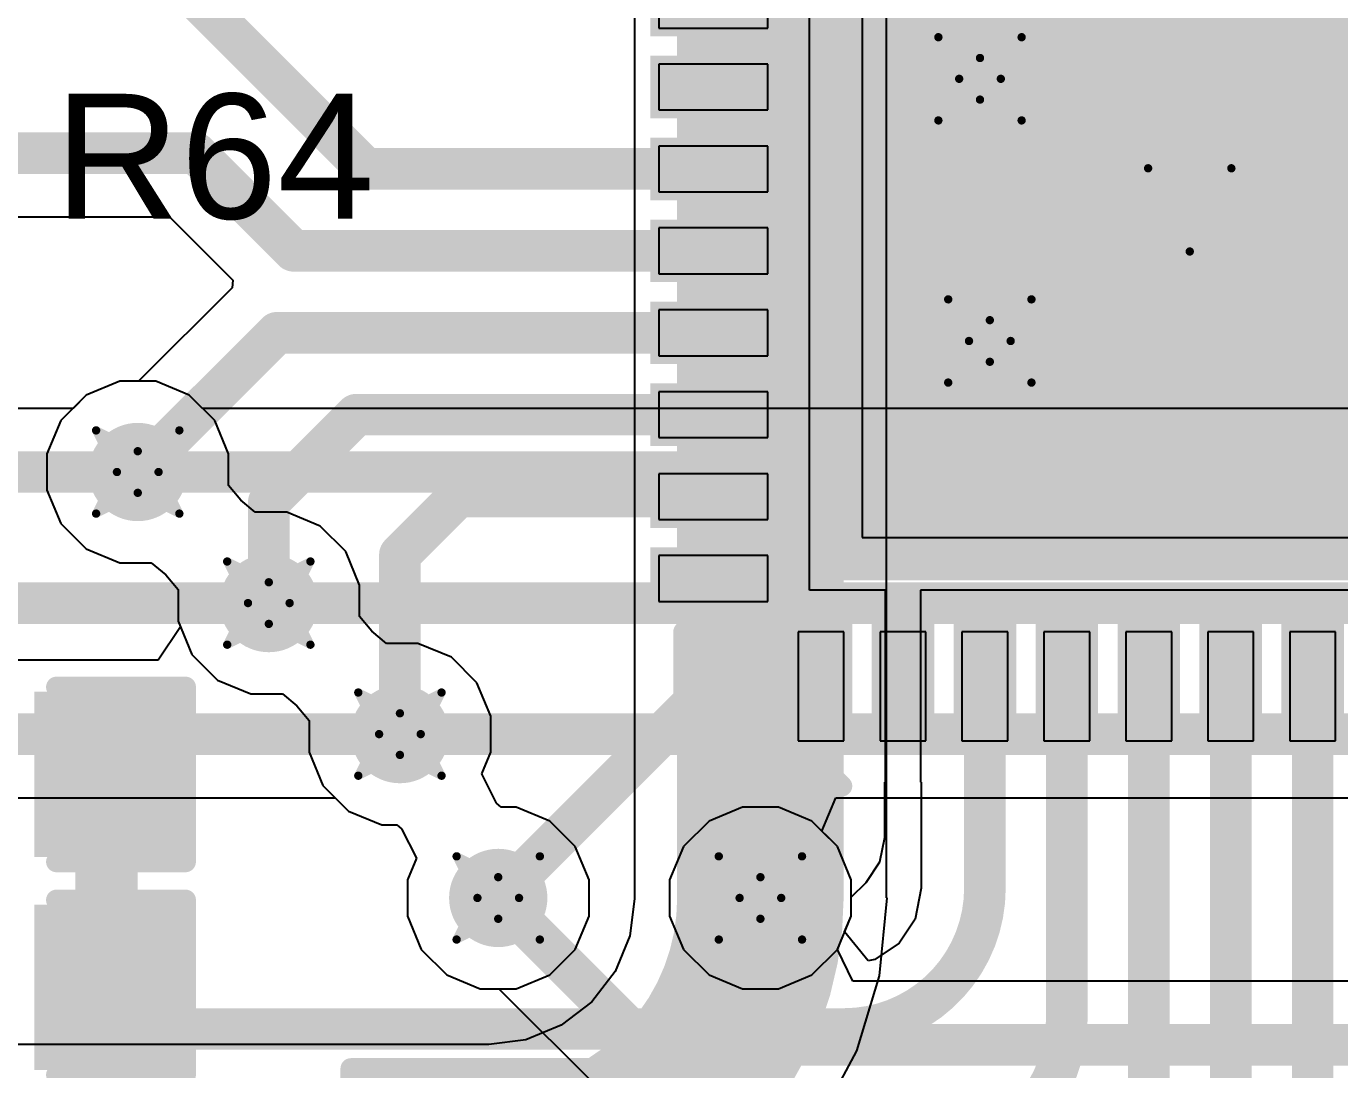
# Model space of a CAD drawing. Header units: inches. Extents: x -0.03 to 9.71, y 0.01 to 4.44.
# Drawn here: x 1.8858 to 2.2014, y 1.6634 to 1.9142 of the extents above; entities that cross this region are included whole.
import ezdxf

# ---------------------------------------------------------------- set-up
doc = ezdxf.new("R2010")
doc.units = ezdxf.units.IN
doc.header["$MEASUREMENT"] = 0
for name, color, linetype in [('Bottom Layer', 5, 'Continuous'), ('Drill Drawing', 1, 'Continuous'), ('Layer 1', 16, 'Continuous'), ('Layer 2', 76, 'Continuous'), ('Top Layer', 1, 'Continuous'), ('Top Overlay', 2, 'Continuous'), ('Top Paste', 8, 'Continuous'), ('Top Solder', 216, 'Continuous'), ('Via Holes', 16, 'Continuous')]:
    doc.layers.add(name, color=color, linetype=linetype)
doc.styles.add('Arial', font='', dxfattribs={"height": 0.2})
doc.styles.get('Arial').set_extended_font_data('Arial')

# ---------------------------------------------------------------- blocks, each defined once
blk = doc.blocks.new('40_LFCSP_WQ__6_6__5')
at = {"layer": 'Top Layer'}
for points in [[(-0.08307, 0.12756), (-0.08307, 0.10138), (-0.09409, 0.10138), (-0.09409, 0.12756)], [(-0.06339, 0.12756), (-0.06339, 0.10138), (-0.07441, 0.10138), (-0.07441, 0.12756)], [(-0.0437, 0.12756), (-0.0437, 0.10138), (-0.05472, 0.10138), (-0.05472, 0.12756)], [(-0.02402, 0.12756), (-0.02402, 0.10138), (-0.03504, 0.10138), (-0.03504, 0.12756)], [(-0.00433, 0.12756), (-0.00433, 0.10138), (-0.01535, 0.10138), (-0.01535, 0.12756)], [(0.01535, 0.12756), (0.01535, 0.10138), (0.00433, 0.10138), (0.00433, 0.12756)], [(0.03504, 0.12756), (0.03504, 0.10138), (0.02402, 0.10138), (0.02402, 0.12756)], [(0.05472, 0.12756), (0.05472, 0.10138), (0.0437, 0.10138), (0.0437, 0.12756)], [(-0.10138, 0.09409), (-0.10138, 0.08307), (-0.12756, 0.08307), (-0.12756, 0.09409)], [(0.08701, 0.08701), (0.08701, -0.08701), (-0.08701, -0.08701), (-0.08701, 0.08701)], [(-0.10138, 0.07441), (-0.10138, 0.06339), (-0.12756, 0.06339), (-0.12756, 0.07441)], [(-0.10138, 0.05472), (-0.10138, 0.0437), (-0.12756, 0.0437), (-0.12756, 0.05472)], [(-0.10138, 0.03504), (-0.10138, 0.02402), (-0.12756, 0.02402), (-0.12756, 0.03504)], [(-0.10138, 0.01535), (-0.10138, 0.00433), (-0.12756, 0.00433), (-0.12756, 0.01535)], [(-0.10138, -0.00433), (-0.10138, -0.01535), (-0.12756, -0.01535), (-0.12756, -0.00433)], [(-0.10138, -0.02402), (-0.10138, -0.03504), (-0.12756, -0.03504), (-0.12756, -0.02402)]]:
    blk.add_hatch(color=1, dxfattribs=at).paths.add_polyline_path(points)
at = {"layer": 'Top Solder'}
for points in [[(-0.08107, 0.12956), (-0.08107, 0.09938), (-0.09609, 0.09938), (-0.09609, 0.12956)], [(-0.06139, 0.12956), (-0.06139, 0.09938), (-0.07641, 0.09938), (-0.07641, 0.12956)], [(-0.0417, 0.12956), (-0.0417, 0.09938), (-0.05672, 0.09938), (-0.05672, 0.12956)], [(-0.02202, 0.12956), (-0.02202, 0.09938), (-0.03704, 0.09938), (-0.03704, 0.12956)], [(-0.00233, 0.12956), (-0.00233, 0.09938), (-0.01735, 0.09938), (-0.01735, 0.12956)], [(0.01735, 0.12956), (0.01735, 0.09938), (0.00233, 0.09938), (0.00233, 0.12956)], [(0.03704, 0.12956), (0.03704, 0.09938), (0.02202, 0.09938), (0.02202, 0.12956)], [(0.05672, 0.12956), (0.05672, 0.09938), (0.0417, 0.09938), (0.0417, 0.12956)], [(-0.09938, 0.09609), (-0.09938, 0.08107), (-0.12956, 0.08107), (-0.12956, 0.09609)], [(0.08901, 0.08901), (0.08901, -0.08901), (-0.08901, -0.08901), (-0.08901, 0.08901)], [(-0.09938, 0.07641), (-0.09938, 0.06139), (-0.12956, 0.06139), (-0.12956, 0.07641)], [(-0.09938, 0.05672), (-0.09938, 0.0417), (-0.12956, 0.0417), (-0.12956, 0.05672)], [(-0.09938, 0.03704), (-0.09938, 0.02202), (-0.12956, 0.02202), (-0.12956, 0.03704)], [(-0.09938, 0.01735), (-0.09938, 0.00233), (-0.12956, 0.00233), (-0.12956, 0.01735)], [(-0.09938, -0.00233), (-0.09938, -0.01735), (-0.12956, -0.01735), (-0.12956, -0.00233)], [(-0.09938, -0.02202), (-0.09938, -0.03704), (-0.12956, -0.03704), (-0.12956, -0.02202)]]:
    blk.add_hatch(color=216, dxfattribs=at).paths.add_polyline_path(points)
at = {"layer": 'Top Overlay'}
for points, const_width in [([(-0.12111, 0.12111), (-0.10159, 0.12111)], 0.006), ([(-0.12111, 0.12111), (-0.12111, 0.10159)], 0.006), ([(-0.13847, 0.09358), (-0.13847, 0.08358)], 0.005), ([(-0.13847, 0.09358), (-0.13347, 0.08858)], 0.005), ([(-0.13347, 0.08858), (-0.13847, 0.08358)], 0.005)]:
    blk.add_lwpolyline(points, dxfattribs=dict(at, const_width=const_width))
for points, const_width in [([(-0.12261, 0.12111, 1), (-0.11961, 0.12111, 1)], 0.003), ([(-0.12261, 0.12111, 1), (-0.11961, 0.12111, 1)], 0.003), ([(-0.10309, 0.12111, 1), (-0.10009, 0.12111, 1)], 0.003), ([(-0.12261, 0.10159, 1), (-0.11961, 0.10159, 1)], 0.003), ([(-0.13972, 0.09358, 1), (-0.13722, 0.09358, 1)], 0.0025), ([(-0.13972, 0.09358, 1), (-0.13722, 0.09358, 1)], 0.0025), ([(-0.13472, 0.08858, 1), (-0.13222, 0.08858, 1)], 0.0025), ([(-0.13472, 0.08858, 1), (-0.13222, 0.08858, 1)], 0.0025), ([(-0.13972, 0.08358, 1), (-0.13722, 0.08358, 1)], 0.0025), ([(-0.13972, 0.08358, 1), (-0.13722, 0.08358, 1)], 0.0025)]:
    blk.add_lwpolyline(points, format="xyb", close=True, dxfattribs=dict(at, const_width=const_width))
at = {"layer": 'Top Paste'}
for p, q in [((-0.09409, 0.12756), (-0.09409, 0.10138)), ((-0.08307, 0.12756), (-0.09409, 0.12756)), ((-0.08307, 0.10138), (-0.08307, 0.12756)), ((-0.07441, 0.12756), (-0.07441, 0.10138)), ((-0.06339, 0.12756), (-0.07441, 0.12756)), ((-0.06339, 0.10138), (-0.06339, 0.12756)), ((-0.05472, 0.12756), (-0.05472, 0.10138)), ((-0.0437, 0.12756), (-0.05472, 0.12756)), ((-0.0437, 0.10138), (-0.0437, 0.12756)), ((-0.03504, 0.12756), (-0.03504, 0.10138)), ((-0.02402, 0.12756), (-0.03504, 0.12756)), ((-0.02402, 0.10138), (-0.02402, 0.12756)), ((-0.01535, 0.12756), (-0.01535, 0.10138)), ((-0.00433, 0.12756), (-0.01535, 0.12756)), ((-0.00433, 0.10138), (-0.00433, 0.12756)), ((0.01535, 0.12756), (0.00433, 0.12756)), ((0.00433, 0.12756), (0.00433, 0.10138)), ((0.01535, 0.10138), (0.01535, 0.12756)), ((0.03504, 0.12756), (0.02402, 0.12756)), ((0.02402, 0.12756), (0.02402, 0.10138)), ((0.03504, 0.10138), (0.03504, 0.12756)), ((0.05472, 0.12756), (0.0437, 0.12756)), ((0.0437, 0.12756), (0.0437, 0.10138)), ((-0.09409, 0.10138), (-0.08307, 0.10138)), ((-0.07441, 0.10138), (-0.06339, 0.10138)), ((-0.05472, 0.10138), (-0.0437, 0.10138)), ((-0.03504, 0.10138), (-0.02402, 0.10138)), ((-0.01535, 0.10138), (-0.00433, 0.10138)), ((0.00433, 0.10138), (0.01535, 0.10138)), ((0.02402, 0.10138), (0.03504, 0.10138)), ((0.0437, 0.10138), (0.05472, 0.10138)), ((-0.12756, 0.09409), (-0.12756, 0.08307)), ((-0.10138, 0.09409), (-0.12756, 0.09409)), ((-0.10138, 0.08307), (-0.10138, 0.09409)), ((-0.12756, 0.08307), (-0.10138, 0.08307)), ((-0.07874, 0.07874), (-0.07874, -0.07874)), ((0.07874, 0.07874), (-0.07874, 0.07874)), ((-0.12756, 0.07441), (-0.12756, 0.06339)), ((-0.10138, 0.07441), (-0.12756, 0.07441)), ((-0.10138, 0.06339), (-0.10138, 0.07441)), ((-0.12756, 0.06339), (-0.10138, 0.06339)), ((-0.10138, 0.05472), (-0.12756, 0.05472)), ((-0.12756, 0.05472), (-0.12756, 0.0437)), ((-0.10138, 0.0437), (-0.10138, 0.05472)), ((-0.12756, 0.0437), (-0.10138, 0.0437)), ((-0.10138, 0.03504), (-0.12756, 0.03504)), ((-0.12756, 0.03504), (-0.12756, 0.02402)), ((-0.10138, 0.02402), (-0.10138, 0.03504)), ((-0.12756, 0.02402), (-0.10138, 0.02402)), ((-0.10138, 0.01535), (-0.12756, 0.01535)), ((-0.12756, 0.01535), (-0.12756, 0.00433)), ((-0.10138, 0.00433), (-0.10138, 0.01535)), ((-0.12756, 0.00433), (-0.10138, 0.00433)), ((-0.10138, -0.00433), (-0.12756, -0.00433)), ((-0.12756, -0.00433), (-0.12756, -0.01535)), ((-0.10138, -0.01535), (-0.10138, -0.00433)), ((-0.12756, -0.01535), (-0.10138, -0.01535)), ((-0.10138, -0.02402), (-0.12756, -0.02402)), ((-0.12756, -0.02402), (-0.12756, -0.03504)), ((-0.10138, -0.03504), (-0.10138, -0.02402)), ((-0.12756, -0.03504), (-0.10138, -0.03504))]:
    blk.add_line(p, q, dxfattribs=at)
blk = doc.blocks.new('R___0603_57')
at = {"layer": 'Top Layer'}
for points in [[(-0.015, 0.0175), (-0.015, -0.0175), (-0.045, -0.0175), (-0.045, 0.0175)], [(0.045, 0.0175), (0.045, -0.0175), (0.015, -0.0175), (0.015, 0.0175)]]:
    blk.add_hatch(color=1, dxfattribs=at).paths.add_polyline_path(points)
at = {"layer": 'Top Paste'}
for points in [[(-0.015, 0.0175), (-0.015, -0.0175), (-0.045, -0.0175), (-0.045, 0.0175)], [(0.045, 0.0175), (0.045, -0.0175), (0.015, -0.0175), (0.015, 0.0175)]]:
    blk.add_hatch(color=8, dxfattribs=at).paths.add_polyline_path(points)
at = {"layer": 'Top Solder'}
for points in [[(-0.011, 0.0215), (-0.011, -0.0215), (-0.049, -0.0215), (-0.049, 0.0215)], [(0.049, 0.0215), (0.049, -0.0215), (0.011, -0.0215), (0.011, 0.0215)]]:
    blk.add_hatch(color=216, dxfattribs=at).paths.add_polyline_path(points)
at = {"layer": 'Top Overlay', "const_width": 0.005}
for points in [[(-0.048, 0.021), (0.048, 0.021)], [(-0.048, -0.021), (-0.048, 0.021)], [(0.048, -0.021), (0.048, 0.021)], [(-0.048, -0.021), (0.048, -0.021)]]:
    blk.add_lwpolyline(points, dxfattribs=at)
at = {"layer": 'Top Overlay', "const_width": 0.0025}
for points in [[(-0.04925, 0.021, 1), (-0.04675, 0.021, 1)], [(-0.04925, 0.021, 1), (-0.04675, 0.021, 1)], [(0.04675, 0.021, 1), (0.04925, 0.021, 1)], [(0.04675, 0.021, 1), (0.04925, 0.021, 1)], [(-0.04925, -0.021, 1), (-0.04675, -0.021, 1)], [(-0.04925, -0.021, 1), (-0.04675, -0.021, 1)], [(0.04675, -0.021, 1), (0.04925, -0.021, 1)], [(0.04675, -0.021, 1), (0.04925, -0.021, 1)]]:
    blk.add_lwpolyline(points, format="xyb", close=True, dxfattribs=at)
blk = doc.blocks.new('C___0603_154')
at = {"layer": 'Top Layer'}
for points in [[(-0.015, 0.0175), (-0.015, -0.0175), (-0.045, -0.0175), (-0.045, 0.0175)], [(0.045, 0.0175), (0.045, -0.0175), (0.015, -0.0175), (0.015, 0.0175)]]:
    blk.add_hatch(color=1, dxfattribs=at).paths.add_polyline_path(points)
at = {"layer": 'Top Paste'}
for points in [[(-0.015, 0.0175), (-0.015, -0.0175), (-0.045, -0.0175), (-0.045, 0.0175)], [(0.045, 0.0175), (0.045, -0.0175), (0.015, -0.0175), (0.015, 0.0175)]]:
    blk.add_hatch(color=8, dxfattribs=at).paths.add_polyline_path(points)
at = {"layer": 'Top Solder'}
for points in [[(-0.01264, 0.01986), (-0.01264, -0.01986), (-0.04736, -0.01986), (-0.04736, 0.01986)], [(0.04736, 0.01986), (0.04736, -0.01986), (0.01264, -0.01986), (0.01264, 0.01986)]]:
    blk.add_hatch(color=216, dxfattribs=at).paths.add_polyline_path(points)
at = {"layer": 'Top Overlay', "const_width": 0.005}
for points in [[(-0.049, 0.021), (-0.018, 0.021)], [(-0.049, -0.021), (-0.049, 0.021)], [(0.018, 0.021), (0.049, 0.021)], [(0.049, -0.021), (0.049, 0.021)], [(-0.049, -0.021), (-0.018, -0.021)], [(0.018, -0.021), (0.049, -0.021)]]:
    blk.add_lwpolyline(points, dxfattribs=at)
at = {"layer": 'Top Overlay', "const_width": 0.0025}
for points in [[(-0.05025, 0.021, 1), (-0.04775, 0.021, 1)], [(-0.05025, 0.021, 1), (-0.04775, 0.021, 1)], [(-0.01925, 0.021, 1), (-0.01675, 0.021, 1)], [(0.01675, 0.021, 1), (0.01925, 0.021, 1)], [(0.04775, 0.021, 1), (0.05025, 0.021, 1)], [(0.04775, 0.021, 1), (0.05025, 0.021, 1)], [(-0.05025, -0.021, 1), (-0.04775, -0.021, 1)], [(-0.05025, -0.021, 1), (-0.04775, -0.021, 1)], [(-0.01925, -0.021, 1), (-0.01675, -0.021, 1)], [(0.01675, -0.021, 1), (0.01925, -0.021, 1)], [(0.04775, -0.021, 1), (0.05025, -0.021, 1)], [(0.04775, -0.021, 1), (0.05025, -0.021, 1)]]:
    blk.add_lwpolyline(points, format="xyb", close=True, dxfattribs=at)
blk = doc.blocks.new('C___0603_155')
at = {"layer": 'Top Layer'}
for points in [[(-0.015, 0.0175), (-0.015, -0.0175), (-0.045, -0.0175), (-0.045, 0.0175)], [(0.045, 0.0175), (0.045, -0.0175), (0.015, -0.0175), (0.015, 0.0175)]]:
    blk.add_hatch(color=1, dxfattribs=at).paths.add_polyline_path(points)
at = {"layer": 'Top Paste'}
for points in [[(-0.015, 0.0175), (-0.015, -0.0175), (-0.045, -0.0175), (-0.045, 0.0175)], [(0.045, 0.0175), (0.045, -0.0175), (0.015, -0.0175), (0.015, 0.0175)]]:
    blk.add_hatch(color=8, dxfattribs=at).paths.add_polyline_path(points)
at = {"layer": 'Top Solder'}
for points in [[(-0.01264, 0.01986), (-0.01264, -0.01986), (-0.04736, -0.01986), (-0.04736, 0.01986)], [(0.04736, 0.01986), (0.04736, -0.01986), (0.01264, -0.01986), (0.01264, 0.01986)]]:
    blk.add_hatch(color=216, dxfattribs=at).paths.add_polyline_path(points)
at = {"layer": 'Top Overlay', "const_width": 0.005}
for points in [[(-0.049, 0.021), (-0.018, 0.021)], [(-0.049, -0.021), (-0.049, 0.021)], [(0.018, 0.021), (0.049, 0.021)], [(0.049, -0.021), (0.049, 0.021)], [(-0.049, -0.021), (-0.018, -0.021)], [(0.018, -0.021), (0.049, -0.021)]]:
    blk.add_lwpolyline(points, dxfattribs=at)
at = {"layer": 'Top Overlay', "const_width": 0.0025}
for points in [[(-0.05025, 0.021, 1), (-0.04775, 0.021, 1)], [(-0.05025, 0.021, 1), (-0.04775, 0.021, 1)], [(-0.01925, 0.021, 1), (-0.01675, 0.021, 1)], [(0.01675, 0.021, 1), (0.01925, 0.021, 1)], [(0.04775, 0.021, 1), (0.05025, 0.021, 1)], [(0.04775, 0.021, 1), (0.05025, 0.021, 1)], [(-0.05025, -0.021, 1), (-0.04775, -0.021, 1)], [(-0.05025, -0.021, 1), (-0.04775, -0.021, 1)], [(-0.01925, -0.021, 1), (-0.01675, -0.021, 1)], [(0.01675, -0.021, 1), (0.01925, -0.021, 1)], [(0.04775, -0.021, 1), (0.05025, -0.021, 1)], [(0.04775, -0.021, 1), (0.05025, -0.021, 1)]]:
    blk.add_lwpolyline(points, format="xyb", close=True, dxfattribs=at)

msp = doc.modelspace()

# ---------------------------------------------------------------- hatches: boundary and pattern name
at = {"layer": 'Bottom Layer'}
h = msp.add_hatch(color=5, dxfattribs=at)
edge = h.paths.add_edge_path()
edge.add_arc((2.11496, 1.90158), 0.01181, 0, 360)
h = msp.add_hatch(color=5, dxfattribs=at)
edge = h.paths.add_edge_path()
edge.add_arc((2.16535, 1.87008), 0.02362, 0, 360)
h = msp.add_hatch(color=5, dxfattribs=at)
edge = h.paths.add_edge_path()
edge.add_arc((2.11732, 1.83858), 0.01181, 0, 360)
h = msp.add_hatch(color=5, dxfattribs=at)
edge = h.paths.add_edge_path()
edge.add_arc((1.9126, 1.80709), 0.01181, 0, 360)
h = msp.add_hatch(color=5, dxfattribs=at)
edge = h.paths.add_edge_path()
edge.add_arc((1.94409, 1.77559), 0.01181, 0, 360)
h = msp.add_hatch(color=5, dxfattribs=at)
edge = h.paths.add_edge_path()
edge.add_arc((1.97559, 1.7441), 0.01181, 0, 360)
h = msp.add_hatch(color=5, dxfattribs=at)
edge = h.paths.add_edge_path()
edge.add_arc((1.99921, 1.70473), 0.01181, 0, 360)
h = msp.add_hatch(color=5, dxfattribs=at)
edge = h.paths.add_edge_path()
edge.add_arc((2.0622, 1.70473), 0.01181, 0, 360)
at = {"layer": 'Layer 1'}
h = msp.add_hatch(color=16, dxfattribs=at)
edge = h.paths.add_edge_path()
edge.add_arc((2.11496, 1.90158), 0.01181, 0, 360)
h = msp.add_hatch(color=16, dxfattribs=at)
edge = h.paths.add_edge_path()
edge.add_arc((2.16535, 1.87008), 0.02362, 0, 360)
h = msp.add_hatch(color=16, dxfattribs=at)
edge = h.paths.add_edge_path()
edge.add_arc((2.11732, 1.83858), 0.01181, 0, 360)
h = msp.add_hatch(color=16, dxfattribs=at)
edge = h.paths.add_edge_path()
edge.add_arc((1.9126, 1.80709), 0.01181, 0, 360)
h = msp.add_hatch(color=16, dxfattribs=at)
edge = h.paths.add_edge_path()
edge.add_arc((1.94409, 1.77559), 0.01181, 0, 360)
h = msp.add_hatch(color=16, dxfattribs=at)
edge = h.paths.add_edge_path()
edge.add_arc((1.97559, 1.7441), 0.01181, 0, 360)
h = msp.add_hatch(color=16, dxfattribs=at)
edge = h.paths.add_edge_path()
edge.add_arc((1.99921, 1.70473), 0.01181, 0, 360)
h = msp.add_hatch(color=16, dxfattribs=at)
edge = h.paths.add_edge_path()
edge.add_arc((2.0622, 1.70473), 0.01181, 0, 360)
at = {"layer": 'Layer 2'}
h = msp.add_hatch(color=76, dxfattribs=at)
edge = h.paths.add_edge_path()
edge.add_arc((2.11496, 1.90158), 0.01181, 0, 360)
h = msp.add_hatch(color=76, dxfattribs=at)
edge = h.paths.add_edge_path()
edge.add_arc((2.16535, 1.87008), 0.02362, 0, 360)
h = msp.add_hatch(color=76, dxfattribs=at)
edge = h.paths.add_edge_path()
edge.add_arc((2.11732, 1.83858), 0.01181, 0, 360)
h = msp.add_hatch(color=76, dxfattribs=at)
edge = h.paths.add_edge_path()
edge.add_arc((1.9126, 1.80709), 0.01181, 0, 360)
h = msp.add_hatch(color=76, dxfattribs=at)
edge = h.paths.add_edge_path()
edge.add_arc((1.94409, 1.77559), 0.01181, 0, 360)
h = msp.add_hatch(color=76, dxfattribs=at)
edge = h.paths.add_edge_path()
edge.add_arc((1.97559, 1.7441), 0.01181, 0, 360)
h = msp.add_hatch(color=76, dxfattribs=at)
edge = h.paths.add_edge_path()
edge.add_arc((1.99921, 1.70473), 0.01181, 0, 360)
h = msp.add_hatch(color=76, dxfattribs=at)
edge = h.paths.add_edge_path()
edge.add_arc((2.0622, 1.70473), 0.01181, 0, 360)
at = {"layer": 'Top Layer'}
h = msp.add_hatch(color=1, dxfattribs=at)
edge = h.paths.add_edge_path()
edge.add_arc((2.11496, 1.90158), 0.01181, 0, 360)
h = msp.add_hatch(color=1, dxfattribs=at)
edge = h.paths.add_edge_path()
edge.add_arc((2.16535, 1.87008), 0.02362, 0, 360)
h = msp.add_hatch(color=1, dxfattribs=at)
edge = h.paths.add_edge_path()
edge.add_arc((2.11732, 1.83858), 0.01181, 0, 360)
h = msp.add_hatch(color=1, dxfattribs=at)
edge = h.paths.add_edge_path()
edge.add_arc((1.9126, 1.80709), 0.01181, 0, 360)
h = msp.add_hatch(color=1, dxfattribs=at)
edge = h.paths.add_edge_path()
edge.add_arc((1.94409, 1.77559), 0.01181, 0, 360)
h = msp.add_hatch(color=1, dxfattribs=at)
edge = h.paths.add_edge_path()
edge.add_arc((1.97559, 1.7441), 0.01181, 0, 360)
h = msp.add_hatch(color=1, dxfattribs=at)
edge = h.paths.add_edge_path()
edge.add_arc((1.99921, 1.70473), 0.01181, 0, 360)
h = msp.add_hatch(color=1, dxfattribs=at)
edge = h.paths.add_edge_path()
edge.add_arc((2.0622, 1.70473), 0.01181, 0, 360)
at = {"layer": 'Via Holes'}
h = msp.add_hatch(color=7, dxfattribs=at)
edge = h.paths.add_edge_path()
edge.add_arc((2.11496, 1.90158), 0.00591, 0, 360)
h = msp.add_hatch(color=7, dxfattribs=at)
edge = h.paths.add_edge_path()
edge.add_arc((2.16535, 1.87008), 0.01378, 0, 360)
h = msp.add_hatch(color=7, dxfattribs=at)
edge = h.paths.add_edge_path()
edge.add_arc((2.11732, 1.83858), 0.00591, 0, 360)
h = msp.add_hatch(color=7, dxfattribs=at)
edge = h.paths.add_edge_path()
edge.add_arc((1.9126, 1.80709), 0.00591, 0, 360)
h = msp.add_hatch(color=7, dxfattribs=at)
edge = h.paths.add_edge_path()
edge.add_arc((1.94409, 1.77559), 0.00591, 0, 360)
h = msp.add_hatch(color=7, dxfattribs=at)
edge = h.paths.add_edge_path()
edge.add_arc((1.97559, 1.7441), 0.00591, 0, 360)
h = msp.add_hatch(color=7, dxfattribs=at)
edge = h.paths.add_edge_path()
edge.add_arc((1.99921, 1.70473), 0.00591, 0, 360)
h = msp.add_hatch(color=7, dxfattribs=at)
edge = h.paths.add_edge_path()
edge.add_arc((2.0622, 1.70473), 0.00591, 0, 360)

# ---------------------------------------------------------------- linework, layer by layer
at = {"layer": 'Bottom Layer'}
for p, q in [((1.90826, 1.8289), (1.90024, 1.82558)), ((1.91694, 1.8289), (1.90826, 1.8289)), ((1.92495, 1.82558), (1.91694, 1.8289)), ((1.90024, 1.82558), (1.89705, 1.82238)), ((1.92815, 1.82238), (1.92495, 1.82558)), ((1.89705, 1.82238), (0.72815, 1.82238)), ((2.7498, 1.82238), (1.92815, 1.82238)), ((0.88029, 1.7288), (1.96004, 1.7288)), ((1.96004, 1.7288), (1.96324, 1.7256)), ((2.07697, 1.7208), (2.08029, 1.7288)), ((2.08029, 1.7288), (2.59727, 1.7288)), ((1.96324, 1.7256), (1.97125, 1.72228)), ((1.97125, 1.72228), (1.97488, 1.72228)), ((1.97488, 1.72228), (1.97597, 1.72131)), ((1.97597, 1.72131), (1.97956, 1.71428)), ((2.0807, 1.71708), (2.07697, 1.7208)), ((2.08402, 1.70906), (2.0807, 1.71708)), ((1.97956, 1.71428), (1.9774, 1.70906)), ((1.9774, 1.70906), (1.9774, 1.70039)), ((2.08402, 1.70039), (2.08402, 1.70906)), ((1.9774, 1.70039), (1.98072, 1.69237)), ((2.0807, 1.69237), (2.08402, 1.70039)), ((1.98072, 1.69237), (1.98686, 1.68623)), ((2.08438, 1.68474), (2.0807, 1.69237)), ((1.98686, 1.68623), (1.99487, 1.68291)), ((1.99487, 1.68291), (1.99939, 1.68291)), ((1.99939, 1.68291), (2.02367, 1.65864)), ((2.55957, 1.68474), (2.08438, 1.68474))]:
    msp.add_line(p, q, dxfattribs=at)
at = {"layer": 'Bottom Layer', "const_width": 0.01}
for points in [[(0.7126, 1.80709), (1.9126, 1.80709)], [(1.9126, 1.80709), (2.80315, 1.80709)], [(0.74409, 1.77559), (1.94409, 1.77559)], [(1.94409, 1.77559), (2.71535, 1.77559)], [(0.77559, 1.7441), (1.97559, 1.7441)], [(1.97559, 1.7441), (3.17559, 1.7441)], [(1.99921, 1.70473), (2.03449, 1.66945)], [(2.03449, 1.66945), (2.57512, 1.66945)]]:
    msp.add_lwpolyline(points, dxfattribs=at)
at = {"layer": 'Bottom Layer', "const_width": 0.005}
for points in [[(1.9101, 1.80709, 1), (1.9151, 1.80709, 1)], [(1.9101, 1.80709, 1), (1.9151, 1.80709, 1)], [(1.94159, 1.77559, 1), (1.94659, 1.77559, 1)], [(1.94159, 1.77559, 1), (1.94659, 1.77559, 1)], [(1.97309, 1.7441, 1), (1.97809, 1.7441, 1)], [(1.97309, 1.7441, 1), (1.97809, 1.7441, 1)], [(1.99671, 1.70473, 1), (2.00171, 1.70473, 1)], [(2.03199, 1.66945, 1), (2.03699, 1.66945, 1)], [(2.03199, 1.66945, 1), (2.03699, 1.66945, 1)]]:
    msp.add_lwpolyline(points, format="xyb", close=True, dxfattribs=at)
at = {"layer": 'Drill Drawing', "const_width": 0.002}
for points in [[(2.10496, 1.91158), (2.11496, 1.90658)], [(2.10496, 1.91158), (2.10996, 1.90158)], [(2.11496, 1.90658), (2.12496, 1.91158)], [(2.11996, 1.90158), (2.12496, 1.91158)], [(2.10496, 1.89158), (2.10996, 1.90158)], [(2.11996, 1.90158), (2.12496, 1.89158)], [(2.10496, 1.89158), (2.11496, 1.89658)], [(2.11496, 1.89658), (2.12496, 1.89158)], [(2.15535, 1.88008), (2.17535, 1.88008)], [(2.15535, 1.88008), (2.16535, 1.86008)], [(2.16535, 1.86008), (2.17535, 1.88008)], [(2.10732, 1.84858), (2.11732, 1.84358)], [(2.10732, 1.84858), (2.11232, 1.83858)], [(2.11732, 1.84358), (2.12732, 1.84858)], [(2.12232, 1.83858), (2.12732, 1.84858)], [(2.10732, 1.82858), (2.11232, 1.83858)], [(2.12232, 1.83858), (2.12732, 1.82858)], [(2.10732, 1.82858), (2.11732, 1.83358)], [(2.11732, 1.83358), (2.12732, 1.82858)], [(1.9026, 1.81709), (1.9126, 1.81209)], [(1.9026, 1.81709), (1.9076, 1.80709)], [(1.9126, 1.81209), (1.9226, 1.81709)], [(1.9176, 1.80709), (1.9226, 1.81709)], [(1.9026, 1.79709), (1.9076, 1.80709)], [(1.9176, 1.80709), (1.9226, 1.79709)], [(1.9026, 1.79709), (1.9126, 1.80209)], [(1.9126, 1.80209), (1.9226, 1.79709)], [(1.93409, 1.78559), (1.94409, 1.78059)], [(1.93409, 1.78559), (1.93909, 1.77559)], [(1.94409, 1.78059), (1.95409, 1.78559)], [(1.94909, 1.77559), (1.95409, 1.78559)], [(1.93409, 1.76559), (1.93909, 1.77559)], [(1.94909, 1.77559), (1.95409, 1.76559)], [(1.93409, 1.76559), (1.94409, 1.77059)], [(1.94409, 1.77059), (1.95409, 1.76559)], [(1.96559, 1.7541), (1.97559, 1.7491)], [(1.96559, 1.7541), (1.97059, 1.7441)], [(1.97559, 1.7491), (1.98559, 1.7541)], [(1.98059, 1.7441), (1.98559, 1.7541)], [(1.96559, 1.7341), (1.97059, 1.7441)], [(1.98059, 1.7441), (1.98559, 1.7341)], [(1.96559, 1.7341), (1.97559, 1.7391)], [(1.97559, 1.7391), (1.98559, 1.7341)], [(1.98921, 1.71473), (1.99921, 1.70972)], [(1.98921, 1.71473), (1.99421, 1.70473)], [(1.99921, 1.70972), (2.00921, 1.71473)], [(2.00421, 1.70473), (2.00921, 1.71473)], [(2.0522, 1.71473), (2.0622, 1.70972)], [(2.0522, 1.71473), (2.0572, 1.70473)], [(2.0622, 1.70972), (2.0722, 1.71473)], [(2.0672, 1.70473), (2.0722, 1.71473)], [(1.98921, 1.69473), (1.99421, 1.70473)], [(2.00421, 1.70473), (2.00921, 1.69473)], [(2.0522, 1.69473), (2.0572, 1.70473)], [(2.0672, 1.70473), (2.0722, 1.69473)], [(1.98921, 1.69473), (1.99921, 1.69972)], [(1.99921, 1.69972), (2.00921, 1.69473)], [(2.0522, 1.69473), (2.0622, 1.69972)], [(2.0622, 1.69972), (2.0722, 1.69473)]]:
    msp.add_lwpolyline(points, dxfattribs=at)
at = {"layer": 'Drill Drawing', "const_width": 0.001}
for points in [[(2.10446, 1.91158, 1), (2.10546, 1.91158, 1)], [(2.10446, 1.91158, 1), (2.10546, 1.91158, 1)], [(2.12446, 1.91158, 1), (2.12546, 1.91158, 1)], [(2.12446, 1.91158, 1), (2.12546, 1.91158, 1)], [(2.11446, 1.90658, 1), (2.11546, 1.90658, 1)], [(2.11446, 1.90658, 1), (2.11546, 1.90658, 1)], [(2.10946, 1.90158, 1), (2.11046, 1.90158, 1)], [(2.10946, 1.90158, 1), (2.11046, 1.90158, 1)], [(2.11946, 1.90158, 1), (2.12046, 1.90158, 1)], [(2.11946, 1.90158, 1), (2.12046, 1.90158, 1)], [(2.11446, 1.89658, 1), (2.11546, 1.89658, 1)], [(2.11446, 1.89658, 1), (2.11546, 1.89658, 1)], [(2.10446, 1.89158, 1), (2.10546, 1.89158, 1)], [(2.10446, 1.89158, 1), (2.10546, 1.89158, 1)], [(2.12446, 1.89158, 1), (2.12546, 1.89158, 1)], [(2.12446, 1.89158, 1), (2.12546, 1.89158, 1)], [(2.15485, 1.88008, 1), (2.15585, 1.88008, 1)], [(2.15485, 1.88008, 1), (2.15585, 1.88008, 1)], [(2.17485, 1.88008, 1), (2.17585, 1.88008, 1)], [(2.17485, 1.88008, 1), (2.17585, 1.88008, 1)], [(2.16485, 1.86008, 1), (2.16585, 1.86008, 1)], [(2.16485, 1.86008, 1), (2.16585, 1.86008, 1)], [(2.10682, 1.84858, 1), (2.10782, 1.84858, 1)], [(2.10682, 1.84858, 1), (2.10782, 1.84858, 1)], [(2.12682, 1.84858, 1), (2.12782, 1.84858, 1)], [(2.12682, 1.84858, 1), (2.12782, 1.84858, 1)], [(2.11682, 1.84358, 1), (2.11782, 1.84358, 1)], [(2.11682, 1.84358, 1), (2.11782, 1.84358, 1)], [(2.11182, 1.83858, 1), (2.11282, 1.83858, 1)], [(2.11182, 1.83858, 1), (2.11282, 1.83858, 1)], [(2.12182, 1.83858, 1), (2.12282, 1.83858, 1)], [(2.12182, 1.83858, 1), (2.12282, 1.83858, 1)], [(2.11682, 1.83358, 1), (2.11782, 1.83358, 1)], [(2.11682, 1.83358, 1), (2.11782, 1.83358, 1)], [(2.10682, 1.82858, 1), (2.10782, 1.82858, 1)], [(2.10682, 1.82858, 1), (2.10782, 1.82858, 1)], [(2.12682, 1.82858, 1), (2.12782, 1.82858, 1)], [(2.12682, 1.82858, 1), (2.12782, 1.82858, 1)], [(1.9021, 1.81709, 1), (1.9031, 1.81709, 1)], [(1.9021, 1.81709, 1), (1.9031, 1.81709, 1)], [(1.9221, 1.81709, 1), (1.9231, 1.81709, 1)], [(1.9221, 1.81709, 1), (1.9231, 1.81709, 1)], [(1.9121, 1.81209, 1), (1.9131, 1.81209, 1)], [(1.9121, 1.81209, 1), (1.9131, 1.81209, 1)], [(1.9071, 1.80709, 1), (1.9081, 1.80709, 1)], [(1.9071, 1.80709, 1), (1.9081, 1.80709, 1)], [(1.9171, 1.80709, 1), (1.9181, 1.80709, 1)], [(1.9171, 1.80709, 1), (1.9181, 1.80709, 1)], [(1.9121, 1.80209, 1), (1.9131, 1.80209, 1)], [(1.9121, 1.80209, 1), (1.9131, 1.80209, 1)], [(1.9021, 1.79709, 1), (1.9031, 1.79709, 1)], [(1.9021, 1.79709, 1), (1.9031, 1.79709, 1)], [(1.9221, 1.79709, 1), (1.9231, 1.79709, 1)], [(1.9221, 1.79709, 1), (1.9231, 1.79709, 1)], [(1.93359, 1.78559, 1), (1.93459, 1.78559, 1)], [(1.93359, 1.78559, 1), (1.93459, 1.78559, 1)], [(1.95359, 1.78559, 1), (1.95459, 1.78559, 1)], [(1.95359, 1.78559, 1), (1.95459, 1.78559, 1)], [(1.94359, 1.78059, 1), (1.94459, 1.78059, 1)], [(1.94359, 1.78059, 1), (1.94459, 1.78059, 1)], [(1.93859, 1.77559, 1), (1.93959, 1.77559, 1)], [(1.93859, 1.77559, 1), (1.93959, 1.77559, 1)], [(1.94859, 1.77559, 1), (1.94959, 1.77559, 1)], [(1.94859, 1.77559, 1), (1.94959, 1.77559, 1)], [(1.94359, 1.77059, 1), (1.94459, 1.77059, 1)], [(1.94359, 1.77059, 1), (1.94459, 1.77059, 1)], [(1.93359, 1.76559, 1), (1.93459, 1.76559, 1)], [(1.93359, 1.76559, 1), (1.93459, 1.76559, 1)], [(1.95359, 1.76559, 1), (1.95459, 1.76559, 1)], [(1.95359, 1.76559, 1), (1.95459, 1.76559, 1)], [(1.96509, 1.7541, 1), (1.96609, 1.7541, 1)], [(1.96509, 1.7541, 1), (1.96609, 1.7541, 1)], [(1.98509, 1.7541, 1), (1.98609, 1.7541, 1)], [(1.98509, 1.7541, 1), (1.98609, 1.7541, 1)], [(1.97509, 1.7491, 1), (1.97609, 1.7491, 1)], [(1.97509, 1.7491, 1), (1.97609, 1.7491, 1)], [(1.97009, 1.7441, 1), (1.97109, 1.7441, 1)], [(1.97009, 1.7441, 1), (1.97109, 1.7441, 1)], [(1.98009, 1.7441, 1), (1.98109, 1.7441, 1)], [(1.98009, 1.7441, 1), (1.98109, 1.7441, 1)], [(1.97509, 1.7391, 1), (1.97609, 1.7391, 1)], [(1.97509, 1.7391, 1), (1.97609, 1.7391, 1)], [(1.96509, 1.7341, 1), (1.96609, 1.7341, 1)], [(1.96509, 1.7341, 1), (1.96609, 1.7341, 1)], [(1.98509, 1.7341, 1), (1.98609, 1.7341, 1)], [(1.98509, 1.7341, 1), (1.98609, 1.7341, 1)], [(1.98871, 1.71473, 1), (1.98971, 1.71473, 1)], [(1.98871, 1.71473, 1), (1.98971, 1.71473, 1)], [(2.00871, 1.71473, 1), (2.00971, 1.71473, 1)], [(2.00871, 1.71473, 1), (2.00971, 1.71473, 1)], [(2.0517, 1.71473, 1), (2.0527, 1.71473, 1)], [(2.0517, 1.71473, 1), (2.0527, 1.71473, 1)], [(2.0717, 1.71473, 1), (2.0727, 1.71473, 1)], [(2.0717, 1.71473, 1), (2.0727, 1.71473, 1)], [(1.99871, 1.70972, 1), (1.99971, 1.70972, 1)], [(1.99871, 1.70972, 1), (1.99971, 1.70972, 1)], [(2.0617, 1.70972, 1), (2.0627, 1.70972, 1)], [(2.0617, 1.70972, 1), (2.0627, 1.70972, 1)], [(1.99371, 1.70473, 1), (1.99471, 1.70473, 1)], [(1.99371, 1.70473, 1), (1.99471, 1.70473, 1)], [(2.00371, 1.70473, 1), (2.00471, 1.70473, 1)], [(2.00371, 1.70473, 1), (2.00471, 1.70473, 1)], [(2.0567, 1.70473, 1), (2.0577, 1.70473, 1)], [(2.0567, 1.70473, 1), (2.0577, 1.70473, 1)], [(2.0667, 1.70473, 1), (2.0677, 1.70473, 1)], [(2.0667, 1.70473, 1), (2.0677, 1.70473, 1)], [(1.99871, 1.69972, 1), (1.99971, 1.69972, 1)], [(1.99871, 1.69972, 1), (1.99971, 1.69972, 1)], [(2.0617, 1.69972, 1), (2.0627, 1.69972, 1)], [(2.0617, 1.69972, 1), (2.0627, 1.69972, 1)], [(1.98871, 1.69473, 1), (1.98971, 1.69473, 1)], [(1.98871, 1.69473, 1), (1.98971, 1.69473, 1)], [(2.00871, 1.69473, 1), (2.00971, 1.69473, 1)], [(2.00871, 1.69473, 1), (2.00971, 1.69473, 1)], [(2.0517, 1.69473, 1), (2.0527, 1.69473, 1)], [(2.0517, 1.69473, 1), (2.0527, 1.69473, 1)], [(2.0717, 1.69473, 1), (2.0727, 1.69473, 1)], [(2.0717, 1.69473, 1), (2.0727, 1.69473, 1)]]:
    msp.add_lwpolyline(points, format="xyb", close=True, dxfattribs=at)
at = {"layer": 'Layer 1'}
for p, q in [((1.90826, 1.8289), (1.90024, 1.82558)), ((1.91694, 1.8289), (1.90826, 1.8289)), ((1.92495, 1.82558), (1.91694, 1.8289)), ((1.90024, 1.82558), (1.89411, 1.81944)), ((1.93109, 1.81944), (1.92495, 1.82558)), ((1.89411, 1.81944), (1.89079, 1.81143)), ((1.93441, 1.81143), (1.93109, 1.81944)), ((1.89079, 1.81143), (1.89079, 1.80275)), ((1.93441, 1.80385), (1.93441, 1.81143)), ((1.89079, 1.80275), (1.89411, 1.79473)), ((1.93733, 1.80032), (1.93441, 1.80385)), ((1.94085, 1.7974), (1.93733, 1.80032)), ((1.94843, 1.7974), (1.94085, 1.7974)), ((1.95645, 1.79408), (1.94843, 1.7974)), ((1.89411, 1.79473), (1.90024, 1.7886)), ((1.96259, 1.78795), (1.95645, 1.79408)), ((1.90024, 1.7886), (1.90826, 1.78528)), ((1.96591, 1.77993), (1.96259, 1.78795)), ((1.90826, 1.78528), (1.91584, 1.78528)), ((1.91584, 1.78528), (1.91936, 1.78235)), ((1.91936, 1.78235), (1.92228, 1.77883)), ((1.96591, 1.77235), (1.96591, 1.77993)), ((1.92228, 1.77883), (1.92228, 1.77125)), ((1.92228, 1.77125), (1.9256, 1.76324)), ((1.96883, 1.76883), (1.96591, 1.77235)), ((1.97235, 1.76591), (1.96883, 1.76883)), ((1.97993, 1.76591), (1.97235, 1.76591)), ((1.98795, 1.76259), (1.97993, 1.76591)), ((1.9256, 1.76324), (1.93174, 1.7571)), ((1.99408, 1.75645), (1.98795, 1.76259)), ((1.93174, 1.7571), (1.93976, 1.75378)), ((1.9974, 1.74843), (1.99408, 1.75645)), ((1.93976, 1.75378), (1.94734, 1.75378)), ((1.94734, 1.75378), (1.95086, 1.75086)), ((1.95086, 1.75086), (1.95378, 1.74734)), ((1.9974, 1.73976), (1.9974, 1.74843)), ((1.95378, 1.74734), (1.95378, 1.73976)), ((1.95378, 1.73976), (1.9571, 1.73174)), ((1.99524, 1.73454), (1.9974, 1.73976)), ((1.99883, 1.72751), (1.99524, 1.73454)), ((1.9571, 1.73174), (1.96324, 1.7256)), ((1.99993, 1.72654), (1.99883, 1.72751)), ((2.00355, 1.72654), (1.99993, 1.72654)), ((2.01157, 1.72322), (2.00355, 1.72654)), ((2.05787, 1.72654), (2.04985, 1.72322)), ((2.06654, 1.72654), (2.05787, 1.72654)), ((2.07456, 1.72322), (2.06654, 1.72654)), ((1.96324, 1.7256), (1.97125, 1.72228)), ((2.0177, 1.71708), (2.01157, 1.72322)), ((2.04985, 1.72322), (2.04371, 1.71708)), ((2.0807, 1.71708), (2.07456, 1.72322)), ((1.97125, 1.72228), (1.97488, 1.72228)), ((1.97488, 1.72228), (1.97597, 1.72131)), ((1.97597, 1.72131), (1.97956, 1.71428)), ((2.02102, 1.70906), (2.0177, 1.71708)), ((2.04371, 1.71708), (2.04039, 1.70906)), ((2.08402, 1.70906), (2.0807, 1.71708)), ((1.97956, 1.71428), (1.9774, 1.70906)), ((1.9774, 1.70906), (1.9774, 1.70039)), ((2.02102, 1.70039), (2.02102, 1.70906)), ((2.04039, 1.70906), (2.04039, 1.70039)), ((2.08402, 1.70039), (2.08402, 1.70906)), ((1.9774, 1.70039), (1.98072, 1.69237)), ((2.0177, 1.69237), (2.02102, 1.70039)), ((2.04039, 1.70039), (2.04371, 1.69237)), ((2.0807, 1.69237), (2.08402, 1.70039)), ((1.98072, 1.69237), (1.98686, 1.68623)), ((2.01157, 1.68623), (2.0177, 1.69237)), ((2.04371, 1.69237), (2.04985, 1.68623)), ((2.07456, 1.68623), (2.0807, 1.69237)), ((1.98686, 1.68623), (1.99487, 1.68291)), ((2.00355, 1.68291), (2.01157, 1.68623)), ((2.04985, 1.68623), (2.05787, 1.68291)), ((2.06654, 1.68291), (2.07456, 1.68623)), ((1.99487, 1.68291), (2.00355, 1.68291)), ((2.05787, 1.68291), (2.06654, 1.68291))]:
    msp.add_line(p, q, dxfattribs=at)
at = {"layer": 'Layer 2'}
for p, q in [((2.03195, 2.21362), (2.03195, 1.70473)), ((2.09246, 1.70473), (2.09246, 2.21362)), ((1.90826, 1.8289), (1.90024, 1.82558)), ((1.91694, 1.8289), (1.90826, 1.8289)), ((1.92495, 1.82558), (1.91694, 1.8289)), ((1.90024, 1.82558), (1.89411, 1.81944)), ((1.93109, 1.81944), (1.92495, 1.82558)), ((1.89411, 1.81944), (1.89079, 1.81143)), ((1.93441, 1.81143), (1.93109, 1.81944)), ((1.89079, 1.81143), (1.89079, 1.80275)), ((1.93441, 1.80385), (1.93441, 1.81143)), ((1.89079, 1.80275), (1.89411, 1.79473)), ((1.93733, 1.80032), (1.93441, 1.80385)), ((1.94085, 1.7974), (1.93733, 1.80032)), ((1.94843, 1.7974), (1.94085, 1.7974)), ((1.95645, 1.79408), (1.94843, 1.7974)), ((1.89411, 1.79473), (1.90024, 1.7886)), ((1.96259, 1.78795), (1.95645, 1.79408)), ((1.90024, 1.7886), (1.90826, 1.78528)), ((1.96591, 1.77993), (1.96259, 1.78795)), ((1.90826, 1.78528), (1.91584, 1.78528)), ((1.91584, 1.78528), (1.91936, 1.78235)), ((1.91936, 1.78235), (1.92228, 1.77883)), ((1.96591, 1.77235), (1.96591, 1.77993)), ((1.92228, 1.77883), (1.92228, 1.77125)), ((1.92228, 1.77125), (1.9256, 1.76324)), ((1.96883, 1.76883), (1.96591, 1.77235)), ((1.97235, 1.76591), (1.96883, 1.76883)), ((1.97993, 1.76591), (1.97235, 1.76591)), ((1.98795, 1.76259), (1.97993, 1.76591)), ((1.9256, 1.76324), (1.93174, 1.7571)), ((1.99408, 1.75645), (1.98795, 1.76259)), ((1.93174, 1.7571), (1.93976, 1.75378)), ((1.9974, 1.74843), (1.99408, 1.75645)), ((1.93976, 1.75378), (1.94734, 1.75378)), ((1.94734, 1.75378), (1.95086, 1.75086)), ((1.95086, 1.75086), (1.95378, 1.74734)), ((1.9974, 1.73976), (1.9974, 1.74843)), ((1.95378, 1.74734), (1.95378, 1.73976)), ((1.95378, 1.73976), (1.9571, 1.73174)), ((1.99524, 1.73454), (1.9974, 1.73976)), ((1.99883, 1.72751), (1.99524, 1.73454)), ((1.9571, 1.73174), (1.96324, 1.7256)), ((1.99993, 1.72654), (1.99883, 1.72751)), ((2.00355, 1.72654), (1.99993, 1.72654)), ((2.01157, 1.72322), (2.00355, 1.72654)), ((1.96324, 1.7256), (1.97125, 1.72228)), ((2.0177, 1.71708), (2.01157, 1.72322)), ((1.97125, 1.72228), (1.97488, 1.72228)), ((1.97488, 1.72228), (1.97597, 1.72131)), ((1.97597, 1.72131), (1.97956, 1.71428)), ((2.02102, 1.70906), (2.0177, 1.71708)), ((1.97956, 1.71428), (1.9774, 1.70906)), ((1.9774, 1.70906), (1.9774, 1.70039)), ((2.02102, 1.70039), (2.02102, 1.70906)), ((2.03198, 1.70449), (2.0308, 1.6956)), ((2.03195, 1.70473), (2.03198, 1.70449)), ((2.09082, 1.68601), (2.09267, 1.70473)), ((2.09267, 1.70473), (2.09246, 1.70473)), ((1.9774, 1.70039), (1.98072, 1.69237)), ((2.0177, 1.69237), (2.02102, 1.70039)), ((2.0308, 1.6956), (2.02728, 1.68709)), ((1.98072, 1.69237), (1.98686, 1.68623)), ((2.01157, 1.68623), (2.0177, 1.69237)), ((1.98686, 1.68623), (1.99487, 1.68291)), ((2.00355, 1.68291), (2.01157, 1.68623)), ((2.02728, 1.68709), (2.02168, 1.67978)), ((2.08536, 1.66801), (2.09082, 1.68601)), ((1.99487, 1.68291), (2.00355, 1.68291)), ((2.02168, 1.67978), (2.01437, 1.67418)), ((2.01437, 1.67418), (2.00586, 1.67065)), ((1.99673, 1.66951), (1.85219, 1.66951)), ((1.99696, 1.66948), (1.99673, 1.66951)), ((2.00586, 1.67065), (1.99696, 1.66948)), ((2.0765, 1.65143), (2.08536, 1.66801))]:
    msp.add_line(p, q, dxfattribs=at)
at = {"layer": 'Layer 2', "const_width": 0.04}
msp.add_lwpolyline([(2.0622, 1.70473), (2.0622, 2.21362)], dxfattribs=at)
msp.add_lwpolyline([(2.0622, 1.70473, -0.414214), (1.99673, 1.63925)], format="xyb", dxfattribs=at)
at = {"layer": 'Layer 2', "const_width": 0.02}
msp.add_lwpolyline([(2.0522, 1.70473, 1), (2.0722, 1.70473, 1)], format="xyb", close=True, dxfattribs=at)
msp.add_lwpolyline([(2.0522, 1.70473, 1), (2.0722, 1.70473, 1)], format="xyb", close=True, dxfattribs=at)
at = {"layer": 'Top Layer'}
for p, q in [((2.07397, 1.8841), (2.07397, 1.9348)), ((2.07397, 1.84473), (2.07397, 1.8841)), ((1.87071, 1.86841), (1.92026, 1.86841)), ((1.92026, 1.86841), (1.93543, 1.85323)), ((1.93543, 1.85323), (1.93525, 1.85137)), ((1.93525, 1.85137), (1.91278, 1.8289)), ((2.07397, 1.80536), (2.07397, 1.84473)), ((1.90826, 1.8289), (1.90024, 1.82558)), ((1.91278, 1.8289), (1.90826, 1.8289)), ((1.90024, 1.82558), (1.89411, 1.81944)), ((1.89411, 1.81944), (1.89079, 1.81143)), ((1.89079, 1.81143), (1.89079, 1.80275)), ((2.07397, 1.79701), (2.07397, 1.80536)), ((2.07397, 1.80536), (2.07397, 1.80536)), ((1.89079, 1.80275), (1.89411, 1.79473)), ((2.07397, 1.7787), (2.07397, 1.79701)), ((2.07397, 1.79701), (2.07397, 1.79701)), ((1.89411, 1.79473), (1.90024, 1.7886)), ((1.90024, 1.7886), (1.90826, 1.78528)), ((1.90826, 1.78528), (1.91584, 1.78528)), ((1.91584, 1.78528), (1.91936, 1.78235)), ((1.91936, 1.78235), (1.92228, 1.77883)), ((1.92228, 1.77883), (1.92228, 1.77125)), ((2.09229, 1.7787), (2.07397, 1.7787)), ((2.09229, 1.73252), (2.09229, 1.7787)), ((2.23008, 1.7787), (2.10063, 1.7787)), ((2.10063, 1.7787), (2.10063, 1.73252)), ((1.92228, 1.77125), (1.92284, 1.76991)), ((1.92284, 1.76991), (1.91749, 1.76191)), ((1.91749, 1.76191), (1.88008, 1.76191)), ((2.09207, 1.71929), (2.09207, 1.73252)), ((2.09207, 1.73252), (2.09229, 1.73252)), ((2.10063, 1.73252), (2.10085, 1.73252)), ((2.10085, 1.73252), (2.10085, 1.70707)), ((2.0909, 1.71344), (2.09207, 1.71929)), ((2.08759, 1.70848), (2.0909, 1.71344)), ((2.08402, 1.70491), (2.08759, 1.70848)), ((2.08402, 1.70039), (2.08402, 1.70491)), ((2.10085, 1.70707), (2.09941, 1.69966)), ((2.10085, 1.70707), (2.10085, 1.70707)), ((2.10085, 1.70707), (2.10085, 1.70707)), ((2.08243, 1.69655), (2.08402, 1.70039)), ((2.09941, 1.69966), (2.09552, 1.69385)), ((2.08809, 1.68965), (2.08243, 1.69655)), ((2.09552, 1.69385), (2.08971, 1.68996)), ((2.08971, 1.68996), (2.08809, 1.68965))]:
    msp.add_line(p, q, dxfattribs=at)
for points, const_width in [([(1.90751, 1.93988), (1.96747, 1.87992)], 0.01), ([(1.84571, 1.8837), (1.92659, 1.8837)], 0.01), ([(1.92659, 1.8837), (1.95006, 1.86024)], 0.01), ([(1.96747, 1.87992), (2.04941, 1.87992)], 0.01), ([(1.95006, 1.86024), (2.04941, 1.86024)], 0.01), ([(1.9126, 1.80709), (1.94606, 1.84055)], 0.01), ([(1.94606, 1.84055), (2.04941, 1.84055)], 0.01), ([(1.94409, 1.79985), (1.96511, 1.82087)], 0.01), ([(1.96511, 1.82087), (2.04941, 1.82087)], 0.01), ([(1.97559, 1.7872), (1.98957, 1.80118)], 0.01), ([(1.98957, 1.80118), (2.04941, 1.80118)], 0.01), ([(1.94409, 1.77559), (1.94409, 1.79985)], 0.01), ([(1.97559, 1.7441), (1.97559, 1.7872)], 0.01), ([(2.05088, 1.7564), (2.05088, 1.7815)], 0.01), ([(1.99921, 1.70473), (2.05088, 1.7564)], 0.01), ([(2.07677, 1.71929), (2.07677, 1.75413)], 0.01), ([(2.11614, 1.70707), (2.11614, 1.75413)], 0.01), ([(2.13583, 1.67598), (2.13583, 1.75413)], 0.01), ([(2.15551, 1.65744), (2.15551, 1.75413)], 0.01), ([(2.1752, 1.64119), (2.1752, 1.75413)], 0.01), ([(2.19488, 1.63937), (2.19488, 1.75413)], 0.01), ([(1.90508, 1.68323), (1.90508, 1.73441)], 0.015), ([(2.0622, 1.70473), (2.07677, 1.71929)], 0.01), ([(1.99921, 1.70473), (1.99921, 1.70473)], 0.01), ([(1.90008, 1.67323), (2.0823, 1.67323)], 0.01)]:
    msp.add_lwpolyline(points, dxfattribs=dict(at, const_width=const_width))
for points, const_width in [([(1.92409, 1.8837, 1), (1.92909, 1.8837, 1)], 0.005), ([(1.92409, 1.8837, 1), (1.92909, 1.8837, 1)], 0.005), ([(1.96497, 1.87992, 1), (1.96997, 1.87992, 1)], 0.005), ([(1.96497, 1.87992, 1), (1.96997, 1.87992, 1)], 0.005), ([(2.04691, 1.87992, 1), (2.05191, 1.87992, 1)], 0.005), ([(1.94756, 1.86024, 1), (1.95256, 1.86024, 1)], 0.005), ([(1.94756, 1.86024, 1), (1.95256, 1.86024, 1)], 0.005), ([(2.04691, 1.86024, 1), (2.05191, 1.86024, 1)], 0.005), ([(1.94356, 1.84055, 1), (1.94856, 1.84055, 1)], 0.005), ([(1.94356, 1.84055, 1), (1.94856, 1.84055, 1)], 0.005), ([(2.04691, 1.84055, 1), (2.05191, 1.84055, 1)], 0.005), ([(1.96261, 1.82087, 1), (1.96761, 1.82087, 1)], 0.005), ([(1.96261, 1.82087, 1), (1.96761, 1.82087, 1)], 0.005), ([(2.04691, 1.82087, 1), (2.05191, 1.82087, 1)], 0.005), ([(1.9101, 1.80709, 1), (1.9151, 1.80709, 1)], 0.005), ([(1.98707, 1.80118, 1), (1.99207, 1.80118, 1)], 0.005), ([(1.98707, 1.80118, 1), (1.99207, 1.80118, 1)], 0.005), ([(2.04691, 1.80118, 1), (2.05191, 1.80118, 1)], 0.005), ([(1.94159, 1.79985, 1), (1.94659, 1.79985, 1)], 0.005), ([(1.94159, 1.79985, 1), (1.94659, 1.79985, 1)], 0.005), ([(1.97309, 1.7872, 1), (1.97809, 1.7872, 1)], 0.005), ([(1.97309, 1.7872, 1), (1.97809, 1.7872, 1)], 0.005), ([(2.04838, 1.7815, 1), (2.05338, 1.7815, 1)], 0.005), ([(1.94159, 1.77559, 1), (1.94659, 1.77559, 1)], 0.005), ([(2.04838, 1.7564, 1), (2.05338, 1.7564, 1)], 0.005), ([(2.04838, 1.7564, 1), (2.05338, 1.7564, 1)], 0.005), ([(2.07427, 1.75413, 1), (2.07927, 1.75413, 1)], 0.005), ([(2.11364, 1.75413, 1), (2.11864, 1.75413, 1)], 0.005), ([(2.13333, 1.75413, 1), (2.13833, 1.75413, 1)], 0.005), ([(2.15301, 1.75413, 1), (2.15801, 1.75413, 1)], 0.005), ([(2.1727, 1.75413, 1), (2.1777, 1.75413, 1)], 0.005), ([(2.19238, 1.75413, 1), (2.19738, 1.75413, 1)], 0.005), ([(1.97309, 1.7441, 1), (1.97809, 1.7441, 1)], 0.005), ([(1.90133, 1.73441, 1), (1.90883, 1.73441, 1)], 0.0075), ([(2.07427, 1.71929, 1), (2.07927, 1.71929, 1)], 0.005), ([(2.07427, 1.71929, 1), (2.07927, 1.71929, 1)], 0.005), ([(2.11364, 1.70707, 1), (2.11864, 1.70707, 1)], 0.005), ([(2.11364, 1.70707, 1), (2.11864, 1.70707, 1)], 0.005), ([(1.99671, 1.70473, 1), (2.00171, 1.70473, 1)], 0.005), ([(1.99671, 1.70473, 1), (2.00171, 1.70473, 1)], 0.005), ([(1.99671, 1.70473, 1), (2.00171, 1.70473, 1)], 0.005), ([(2.0597, 1.70473, 1), (2.0647, 1.70473, 1)], 0.005), ([(1.90133, 1.68323, 1), (1.90883, 1.68323, 1)], 0.0075), ([(2.13333, 1.67598, 1), (2.13833, 1.67598, 1)], 0.005), ([(2.13333, 1.67598, 1), (2.13833, 1.67598, 1)], 0.005), ([(1.89758, 1.67323, 1), (1.90258, 1.67323, 1)], 0.005), ([(2.0798, 1.67323, 1), (2.0848, 1.67323, 1)], 0.005), ([(2.0798, 1.67323, 1), (2.0848, 1.67323, 1)], 0.005)]:
    msp.add_lwpolyline(points, format="xyb", close=True, dxfattribs=dict(at, const_width=const_width))
at = {"layer": 'Top Layer', "const_width": 0.01}
for points in [[(2.11614, 1.70707, -0.414214), (2.0823, 1.67323)], [(2.13583, 1.67598, -0.414214), (2.10157, 1.64173)]]:
    msp.add_lwpolyline(points, format="xyb", dxfattribs=at)

# ---------------------------------------------------------------- block references
at = {"rotation": 90}
msp.add_blockref('40_LFCSP_WQ__6_6__5', (2.16535, 1.87008), dxfattribs=at)
for name, p in [('C___0603_154', (1.87508, 1.73441)), ('C___0603_155', (1.87508, 1.68323)), ('R___0603_57', (2.01181, 1.64273))]:
    msp.add_blockref(name, p)

# ---------------------------------------------------------------- texts
at = {"layer": 'Top Overlay', "style": 'Arial'}
msp.add_text('R64', height=0.03, dxfattribs=at).set_placement((1.89256, 1.86798))

doc.saveas('drawing.dxf')
